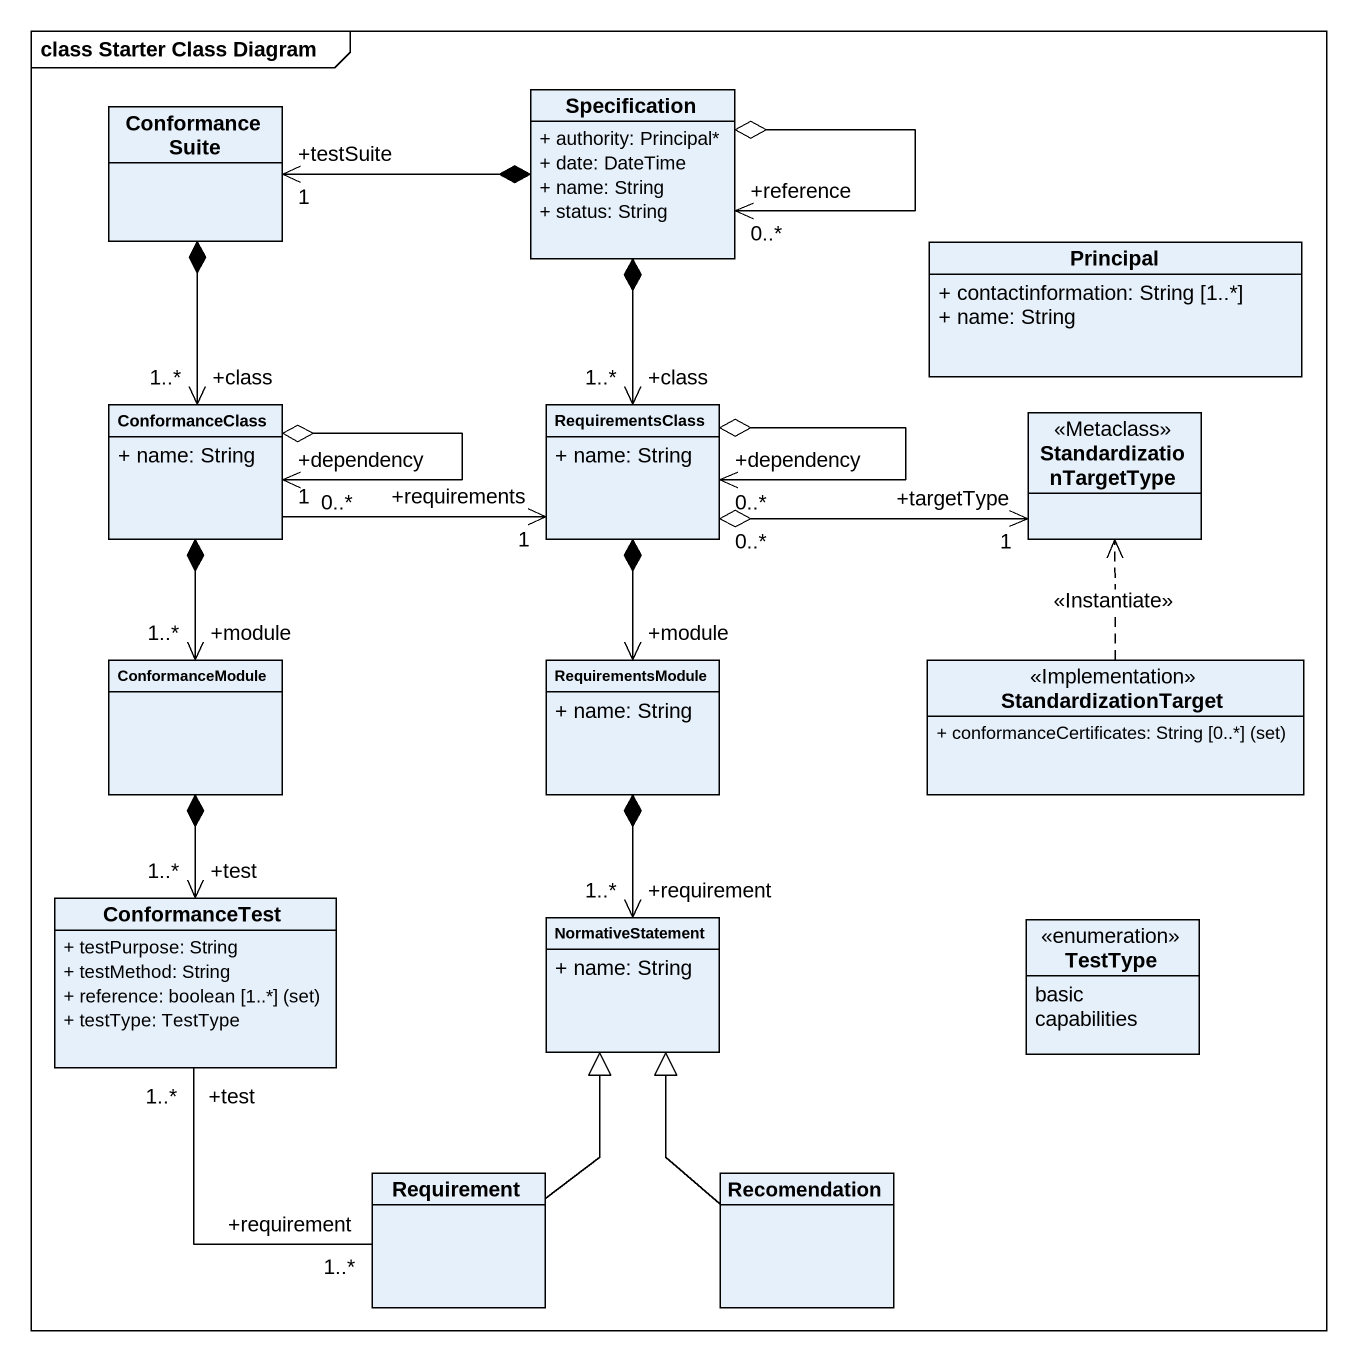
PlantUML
@startuml
mainframe class Starter Class Diagram
hide circle
hide empty members
skinparam classAttributeIconSize 0
class Specification {
  + authority: Principal*
  + date: DateTime
  + name: String
  + status: String
}
class "Conformance Suite" as Conformance_Suite
class Principal {
  + contactinformation: String [1..*]
  + name: String
}
class ConformanceClass {
  + name: String
}
class RequirementsClass {
  + name: String
}
class StandardizationTargetType <<Metaclass>>
class ConformanceModule
class RequirementsModule {
  + name: String
}
class StandardizationTarget <<Implementation>> {
  {field} + conformanceCertificates: String [0..*] (set)
}
class ConformanceTest {
  + testPurpose: String
  + testMethod: String
  {field} + reference: boolean [1..*] (set)
  + testType: TestType
}
class NormativeStatement {
  + name: String
}
enum TestType {
  basic
  capabilities
}
class Requirement
class Recomendation
Specification "+reference\n0..*" <--o Specification
Conformance_Suite "+testSuite\n1" <-right-* Specification
ConformanceClass "+class\n1..*" <-up-* Conformance_Suite
ConformanceClass "+dependency\n0..*" <--o ConformanceClass
ConformanceClass "1" -right-> "+requirements\n1" RequirementsClass
RequirementsClass "+class\n1..*" <-up-* Specification
RequirementsClass "+dependency\n0..*" <--o RequirementsClass
StandardizationTargetType "+targetType\n1" <-left-o "0..*" RequirementsClass
ConformanceModule "+module\n1..*" <-up-* ConformanceClass
RequirementsModule "+module" <-up-* RequirementsClass
StandardizationTarget .up.> StandardizationTargetType : <<Instantiate>>
ConformanceTest "+test\n1..*" <-up-* ConformanceModule
ConformanceTest "+test\n1..*" -- "+requirement\n1..*" Requirement
NormativeStatement "+requirement\n1..*" <-up-* RequirementsModule
Requirement -up-|> NormativeStatement
Recomendation -up-|> NormativeStatement
@enduml
